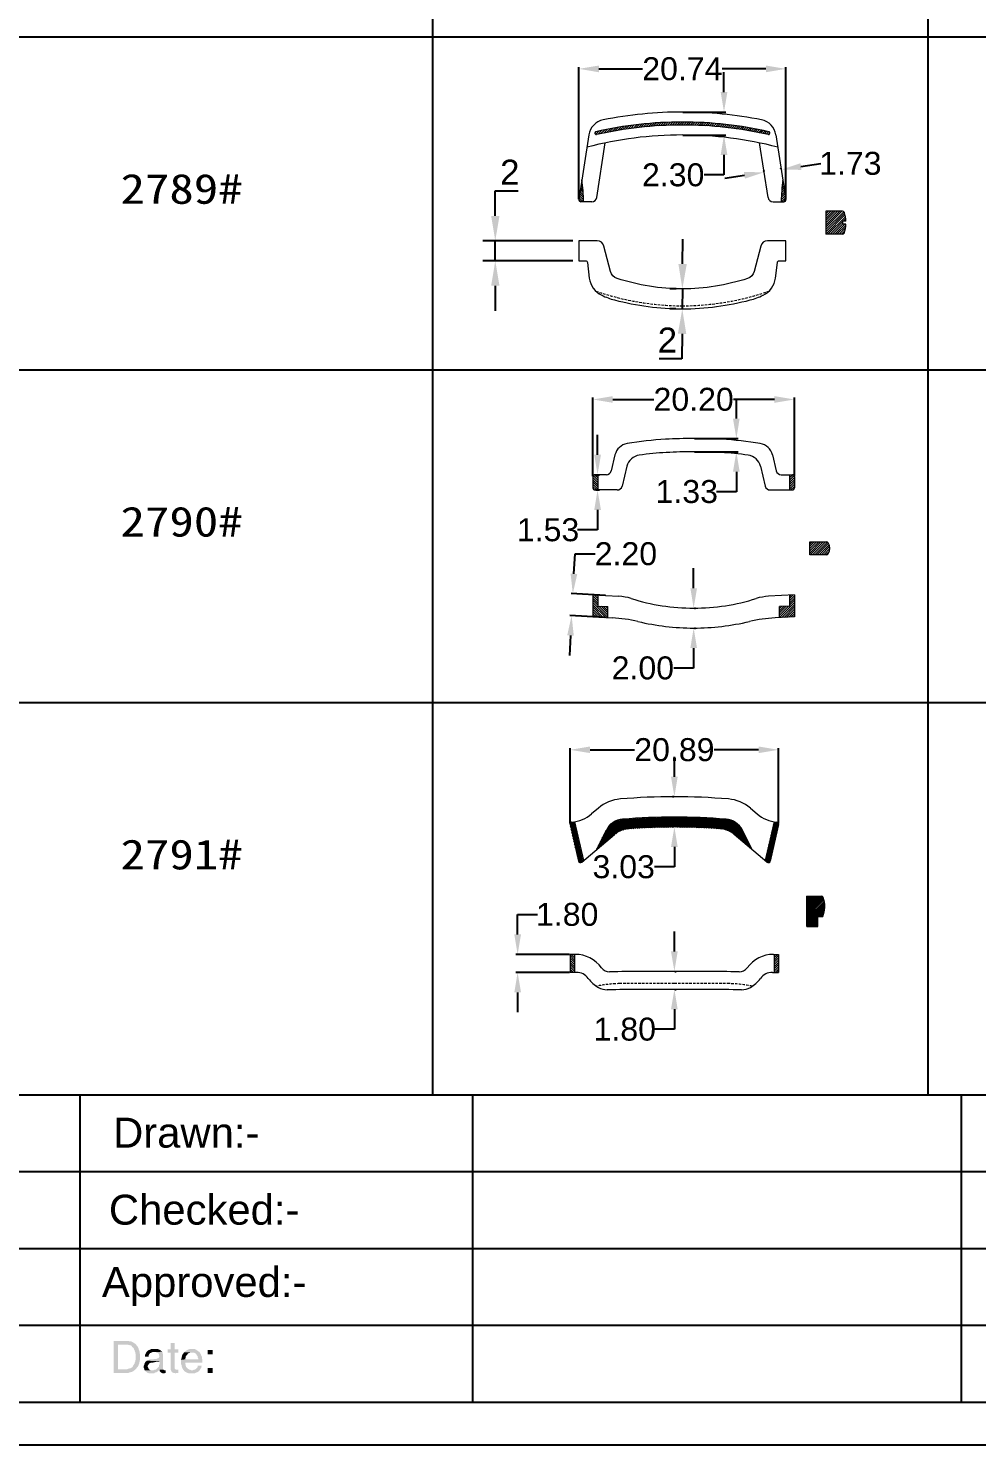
# Model space of a CAD drawing. Header units: inches. Extents: x 3613 to 8393, y -2205 to -794.
# Drawn here: x 6315 to 6410, y -1185.6 to -1043.7 of the extents above; entities that cross this region are included whole.
import ezdxf

# ---------------------------------------------------------------- set-up
doc = ezdxf.new("R2010")
doc.units = ezdxf.units.IN
doc.header["$MEASUREMENT"] = 0
doc.linetypes.add('DASHED2', pattern=[0.375, 0.25, -0.125])
doc.layers.add('Dimension', color=3, linetype='Continuous')
doc.layers.add('辅助线层', color=5, linetype='DASHED2', lineweight=5)
doc.styles.get("Standard").update_dxf_attribs({"font": 'arial.ttf'})
doc.styles.add('样式 1', font='romant.shx')
doc.dimstyles.new('ISO-25$0', dxfattribs={"dimtxt": 2.5, "dimasz": 2.5, "dimexe": 0.5, "dimexo": 1, "dimgap": 1, "dimtad": 0, "dimtih": 1, "dimtoh": 1, "dimdec": 1, "dimzin": 10, "dimdsep": 46, "dimlunit": 6, "dimtxsty": '样式 1', "dimcen": 0, "dimclrd": 256, "dimclre": 256, "dimclrt": 7, "dimazin": 0, "dimtfac": 1, "dimtdec": 1, "dimtofl": 0, "dimtmove": 0, "dimatfit": 0, "dimfxl": 1, "dimtolj": 1, "dimtzin": 10, "dimarcsym": 0})
doc.dimstyles.new('Standard$0', dxfattribs={"dimtxt": 2.3, "dimasz": 2, "dimexe": 1, "dimexo": 1, "dimgap": 1, "dimtad": 0, "dimtih": 1, "dimtoh": 1, "dimdec": 1, "dimzin": 0, "dimdsep": 46, "dimtxsty": 'Standard', "dimcen": 0, "dimclrd": 4, "dimclre": 4, "dimclrt": 4, "dimadec": 1, "dimazin": 0, "dimtfac": 1, "dimtdec": 1, "dimtofl": 0, "dimtmove": 0, "dimatfit": 0, "dimfxl": 1, "dimtolj": 1, "dimtzin": 0, "dimarcsym": 0})
pattern_1 = [(45, (5146.28556, -1741.77235), (-0.112253202, 0.112253202), [])]

# ---------------------------------------------------------------- blocks, each defined once
blk = doc.blocks.new('*D718')
at = {"color": 0, "lineweight": -2, "transparency": 16777216}
for p, q in [((6370.14, -1060.86), (6370.14, -1047.63)), ((6372.14, -1047.81), (6376.53, -1047.81)), ((6388.88, -1047.81), (6384.5, -1047.81)), ((6390.88, -1060.86), (6390.88, -1047.63))]:
    blk.add_line(p, q, dxfattribs=at)
at = {"color": 0, "transparency": 16777216}
for points in [[(6372.14, -1047.48), (6372.14, -1048.15), (6370.14, -1047.81)], [(6388.88, -1047.48), (6388.88, -1048.15), (6390.88, -1047.81)]]:
    blk.add_solid(points, dxfattribs=at)
at = {"layer": 'Defpoints', "color": 0, "transparency": 16777216}
for p in [(6390.88, -1047.81), (6370.14, -1060.92), (6390.88, -1060.92)]:
    blk.add_point(p, dxfattribs=at)
at = {"color": 0, "lineweight": 9, "transparency": 16777216, "insert": (6380.51, -1047.81), "char_height": 2.3, "attachment_point": 5}
blk.add_mtext('\\A1;20.74', dxfattribs=at)
blk = doc.blocks.new('*D719')
at = {"color": 0, "lineweight": -2, "transparency": 16777216}
for p, q in [((6384.68, -1050.14), (6384.68, -1048.14)), ((6380.57, -1052.14), (6384.86, -1052.14)), ((6380.57, -1054.44), (6384.86, -1054.44)), ((6384.68, -1056.44), (6384.68, -1058.44)), ((6384.68, -1058.44), (6382.68, -1058.44))]:
    blk.add_line(p, q, dxfattribs=at)
at = {"color": 0, "transparency": 16777216}
for points in [[(6384.35, -1050.14), (6385.02, -1050.14), (6384.68, -1052.14)], [(6384.35, -1056.44), (6385.02, -1056.44), (6384.68, -1054.44)]]:
    blk.add_solid(points, dxfattribs=at)
at = {"layer": 'Defpoints', "color": 0, "transparency": 16777216}
for p in [(6380.51, -1052.14), (6380.51, -1054.44), (6384.68, -1054.44)]:
    blk.add_point(p, dxfattribs=at)
at = {"color": 0, "lineweight": 9, "transparency": 16777216, "insert": (6379.59, -1058.44), "char_height": 2.3, "attachment_point": 5}
blk.add_mtext('\\A1;2.30', dxfattribs=at)
blk = doc.blocks.new('*D715')
at = {"layer": 'Defpoints', "color": 0, "transparency": 16777216}
for p in [(6361.76, -1065.04), (6370.14, -1065.04), (6370.14, -1067.04)]:
    blk.add_point(p, dxfattribs=at)
at = {"layer": 'Dimension', "color": 0, "lineweight": -2, "transparency": 16777216}
for p, q in [((6361.76, -1062.54), (6361.76, -1060.04)), ((6361.76, -1060.04), (6364.04, -1060.04)), ((6369.52, -1065.04), (6360.51, -1065.04)), ((6361.76, -1067.04), (6361.76, -1065.04)), ((6369.52, -1067.04), (6360.51, -1067.04)), ((6361.76, -1069.54), (6361.76, -1072.04))]:
    blk.add_line(p, q, dxfattribs=at)
at = {"layer": 'Dimension', "color": 0, "transparency": 16777216}
for points in [[(6361.35, -1062.54), (6362.18, -1062.54), (6361.76, -1065.04)], [(6361.35, -1069.54), (6362.18, -1069.54), (6361.76, -1067.04)]]:
    blk.add_solid(points, dxfattribs=at)
at = {"layer": 'Dimension', "color": 0, "transparency": 16777216, "insert": (6363.22, -1058.16), "char_height": 2.5, "attachment_point": 5}
blk.add_mtext('2', dxfattribs=at)
blk = doc.blocks.new('*D716')
at = {"color": 0, "lineweight": -2, "transparency": 16777216}
for p, q in [((6386.73, -1058.48), (6384.75, -1058.78)), ((6388.7, -1058.11), (6388.68, -1057.99)), ((6390.41, -1057.84), (6390.39, -1057.73)), ((6392.39, -1057.6), (6394.37, -1057.29))]:
    blk.add_line(p, q, dxfattribs=at)
at = {"color": 0, "transparency": 16777216}
for points in [[(6386.68, -1058.15), (6386.78, -1058.81), (6388.71, -1058.17)], [(6392.34, -1057.27), (6392.44, -1057.93), (6390.42, -1057.91)]]:
    blk.add_solid(points, dxfattribs=at)
at = {"layer": 'Defpoints', "color": 0, "transparency": 16777216}
for p in [(6388.71, -1058.17), (6390.42, -1057.91), (6390.42, -1057.91)]:
    blk.add_point(p, dxfattribs=at)
at = {"color": 0, "lineweight": 9, "transparency": 16777216, "insert": (6397.34, -1057.29), "char_height": 2.3, "attachment_point": 5}
blk.add_mtext('\\A1;1.73', dxfattribs=at)
blk = doc.blocks.new('*D717')
at = {"layer": 'Defpoints', "color": 0, "transparency": 16777216}
for p in [(6380.51, -1069.86), (6380.5, -1071.86), (6380.5, -1071.86)]:
    blk.add_point(p, dxfattribs=at)
at = {"layer": 'Dimension', "color": 0, "lineweight": -2, "transparency": 16777216}
for p, q in [((6380.53, -1067.36), (6380.55, -1064.86)), ((6379.89, -1069.85), (6379.26, -1069.85)), ((6380.51, -1069.86), (6380.5, -1071.86)), ((6379.87, -1071.85), (6379.25, -1071.85)), ((6380.48, -1074.36), (6380.46, -1076.86)), ((6380.46, -1076.86), (6378.18, -1076.86))]:
    blk.add_line(p, q, dxfattribs=at)
at = {"layer": 'Dimension', "color": 0, "transparency": 16777216}
for points in [[(6380.11, -1067.35), (6380.95, -1067.36), (6380.51, -1069.86)], [(6380.06, -1074.35), (6380.9, -1074.36), (6380.5, -1071.86)]]:
    blk.add_solid(points, dxfattribs=at)
at = {"layer": 'Dimension', "color": 0, "transparency": 16777216, "insert": (6379.01, -1074.98), "char_height": 2.5, "attachment_point": 5}
blk.add_mtext('2', dxfattribs=at)
blk = doc.blocks.new('*D720')
at = {"color": 0, "lineweight": -2, "transparency": 16777216}
for p, q in [((6369.64, -1098.39), (6369.76, -1096.4)), ((6369.76, -1096.4), (6371.76, -1096.4)), ((6372.82, -1100.57), (6369.35, -1100.38)), ((6372.7, -1102.77), (6369.23, -1102.58)), ((6369.3, -1104.58), (6369.19, -1106.58))]:
    blk.add_line(p, q, dxfattribs=at)
at = {"color": 0, "transparency": 16777216}
for points in [[(6369.31, -1098.38), (6369.98, -1098.41), (6369.53, -1100.39)], [(6368.97, -1104.57), (6369.63, -1104.6), (6369.41, -1102.59)]]:
    blk.add_solid(points, dxfattribs=at)
at = {"layer": 'Defpoints', "color": 0, "transparency": 16777216}
for p in [(6369.53, -1100.39), (6372.89, -1100.58), (6372.76, -1102.78)]:
    blk.add_point(p, dxfattribs=at)
at = {"color": 0, "lineweight": 9, "transparency": 16777216, "insert": (6374.85, -1096.4), "char_height": 2.3, "attachment_point": 5}
blk.add_mtext('\\A1;2.20', dxfattribs=at)
blk = doc.blocks.new('*D723')
at = {"color": 0, "lineweight": -2, "transparency": 16777216}
for p, q in [((6371.54, -1088.61), (6371.54, -1080.75)), ((6373.54, -1080.93), (6377.66, -1080.93)), ((6389.74, -1080.93), (6385.63, -1080.93)), ((6391.74, -1088.61), (6391.74, -1080.75))]:
    blk.add_line(p, q, dxfattribs=at)
at = {"color": 0, "transparency": 16777216}
for points in [[(6373.54, -1080.6), (6373.54, -1081.27), (6371.54, -1080.93)], [(6389.74, -1080.6), (6389.74, -1081.27), (6391.74, -1080.93)]]:
    blk.add_solid(points, dxfattribs=at)
at = {"layer": 'Defpoints', "color": 0, "transparency": 16777216}
for p in [(6391.74, -1080.93), (6371.54, -1088.67), (6391.74, -1088.67)]:
    blk.add_point(p, dxfattribs=at)
at = {"color": 0, "lineweight": 9, "transparency": 16777216, "insert": (6381.64, -1080.93), "char_height": 2.3, "attachment_point": 5}
blk.add_mtext('\\A1;20.20', dxfattribs=at)
blk = doc.blocks.new('*D724')
at = {"color": 0, "lineweight": -2, "transparency": 16777216}
for p, q in [((6385.92, -1082.84), (6385.92, -1080.84)), ((6381.71, -1084.84), (6386.1, -1084.84)), ((6381.71, -1086.17), (6386.1, -1086.17)), ((6385.92, -1088.17), (6385.92, -1090.17)), ((6385.92, -1090.17), (6383.92, -1090.17))]:
    blk.add_line(p, q, dxfattribs=at)
at = {"color": 0, "transparency": 16777216}
for points in [[(6385.58, -1082.84), (6386.25, -1082.84), (6385.92, -1084.84)], [(6385.58, -1088.17), (6386.25, -1088.17), (6385.92, -1086.17)]]:
    blk.add_solid(points, dxfattribs=at)
at = {"layer": 'Defpoints', "color": 0, "transparency": 16777216}
for p in [(6381.64, -1084.84), (6381.64, -1086.17), (6385.92, -1086.17)]:
    blk.add_point(p, dxfattribs=at)
at = {"color": 0, "lineweight": 9, "transparency": 16777216, "insert": (6380.95, -1090.17), "char_height": 2.3, "attachment_point": 5}
blk.add_mtext('\\A1;1.33', dxfattribs=at)
blk = doc.blocks.new('*D721')
at = {"color": 0, "lineweight": -2, "transparency": 16777216}
for p, q in [((6381.64, -1099.84), (6381.64, -1097.84)), ((6381.71, -1101.84), (6381.82, -1101.84)), ((6381.71, -1103.84), (6381.82, -1103.84)), ((6381.64, -1105.84), (6381.64, -1107.84)), ((6381.64, -1107.84), (6379.64, -1107.84))]:
    blk.add_line(p, q, dxfattribs=at)
at = {"color": 0, "transparency": 16777216}
for points in [[(6381.31, -1099.84), (6381.98, -1099.84), (6381.64, -1101.84)], [(6381.31, -1105.84), (6381.98, -1105.84), (6381.64, -1103.84)]]:
    blk.add_solid(points, dxfattribs=at)
at = {"layer": 'Defpoints', "color": 0, "transparency": 16777216}
for p in [(6381.64, -1101.84), (6381.64, -1103.84), (6381.64, -1103.84)]:
    blk.add_point(p, dxfattribs=at)
at = {"color": 0, "lineweight": 9, "transparency": 16777216, "insert": (6376.55, -1107.84), "char_height": 2.3, "attachment_point": 5}
blk.add_mtext('\\A1;2.00', dxfattribs=at)
blk = doc.blocks.new('*D722')
at = {"color": 0, "lineweight": -2, "transparency": 16777216}
for p, q in [((6372.01, -1086.47), (6372.01, -1084.47)), ((6371.81, -1088.47), (6372.19, -1088.47)), ((6371.81, -1090), (6372.19, -1090)), ((6372.01, -1092), (6372.01, -1094)), ((6372.01, -1094), (6370.01, -1094))]:
    blk.add_line(p, q, dxfattribs=at)
at = {"color": 0, "transparency": 16777216}
for points in [[(6371.68, -1086.47), (6372.35, -1086.47), (6372.01, -1088.47)], [(6371.68, -1092), (6372.35, -1092), (6372.01, -1090)]]:
    blk.add_solid(points, dxfattribs=at)
at = {"layer": 'Defpoints', "color": 0, "transparency": 16777216}
for p in [(6371.74, -1088.47), (6372.01, -1088.47), (6371.74, -1090)]:
    blk.add_point(p, dxfattribs=at)
at = {"color": 0, "lineweight": 9, "transparency": 16777216, "insert": (6367.05, -1094), "char_height": 2.3, "attachment_point": 5}
blk.add_mtext('\\A1;1.53', dxfattribs=at)
blk = doc.blocks.new('*D726')
at = {"color": 0, "lineweight": -2, "transparency": 16777216}
for p, q in [((6369.26, -1123.42), (6369.26, -1115.85)), ((6371.26, -1116.03), (6375.71, -1116.03)), ((6388.15, -1116.03), (6383.7, -1116.03)), ((6390.15, -1123.42), (6390.15, -1115.85))]:
    blk.add_line(p, q, dxfattribs=at)
at = {"color": 0, "transparency": 16777216}
for points in [[(6371.26, -1115.7), (6371.26, -1116.36), (6369.26, -1116.03)], [(6388.15, -1115.7), (6388.15, -1116.36), (6390.15, -1116.03)]]:
    blk.add_solid(points, dxfattribs=at)
at = {"layer": 'Defpoints', "color": 0, "transparency": 16777216}
for p in [(6390.15, -1116.03), (6369.26, -1123.48), (6390.15, -1123.48)]:
    blk.add_point(p, dxfattribs=at)
at = {"color": 0, "lineweight": 9, "transparency": 16777216, "insert": (6379.71, -1116.03), "char_height": 2.3, "attachment_point": 5}
blk.add_mtext('\\A1;20.89', dxfattribs=at)
blk = doc.blocks.new('*D725')
at = {"color": 0, "lineweight": -2, "transparency": 16777216}
for p, q in [((6379.71, -1118.73), (6379.71, -1116.73)), ((6379.64, -1120.73), (6379.53, -1120.73)), ((6379.64, -1123.76), (6379.53, -1123.76)), ((6379.71, -1125.76), (6379.71, -1127.76)), ((6379.71, -1127.76), (6377.71, -1127.76))]:
    blk.add_line(p, q, dxfattribs=at)
at = {"color": 0, "transparency": 16777216}
for points in [[(6379.37, -1118.73), (6380.04, -1118.73), (6379.71, -1120.73)], [(6379.37, -1125.76), (6380.04, -1125.76), (6379.71, -1123.76)]]:
    blk.add_solid(points, dxfattribs=at)
at = {"layer": 'Defpoints', "color": 0, "transparency": 16777216}
for p in [(6379.71, -1120.73), (6379.71, -1123.76), (6379.71, -1123.76)]:
    blk.add_point(p, dxfattribs=at)
at = {"color": 0, "lineweight": 9, "transparency": 16777216, "insert": (6374.63, -1127.76), "char_height": 2.3, "attachment_point": 5}
blk.add_mtext('\\A1;3.03', dxfattribs=at)
blk = doc.blocks.new('*D727')
at = {"color": 0, "lineweight": -2, "transparency": 16777216}
for p, q in [((6379.71, -1136.23), (6379.71, -1134.23)), ((6379.77, -1138.23), (6379.89, -1138.23)), ((6379.77, -1140.03), (6379.89, -1140.03)), ((6379.71, -1142.03), (6379.71, -1144.03)), ((6379.71, -1144.03), (6377.71, -1144.03))]:
    blk.add_line(p, q, dxfattribs=at)
at = {"color": 0, "transparency": 16777216}
for points in [[(6379.37, -1136.23), (6380.04, -1136.23), (6379.71, -1138.23)], [(6379.37, -1142.03), (6380.04, -1142.03), (6379.71, -1140.03)]]:
    blk.add_solid(points, dxfattribs=at)
at = {"layer": 'Defpoints', "color": 0, "transparency": 16777216}
for p in [(6379.71, -1138.23), (6379.71, -1140.03), (6379.71, -1140.03)]:
    blk.add_point(p, dxfattribs=at)
at = {"color": 0, "lineweight": 9, "transparency": 16777216, "insert": (6374.74, -1144.03), "char_height": 2.3, "attachment_point": 5}
blk.add_mtext('\\A1;1.80', dxfattribs=at)
blk = doc.blocks.new('*D728')
at = {"color": 0, "lineweight": -2, "transparency": 16777216}
for p, q in [((6364, -1134.53), (6364, -1132.53)), ((6364, -1132.53), (6366, -1132.53)), ((6369.2, -1136.53), (6363.82, -1136.53)), ((6369.2, -1138.33), (6363.82, -1138.33)), ((6364, -1140.33), (6364, -1142.33))]:
    blk.add_line(p, q, dxfattribs=at)
at = {"color": 0, "transparency": 16777216}
for points in [[(6363.67, -1134.53), (6364.34, -1134.53), (6364, -1136.53)], [(6363.67, -1140.33), (6364.34, -1140.33), (6364, -1138.33)]]:
    blk.add_solid(points, dxfattribs=at)
at = {"layer": 'Defpoints', "color": 0, "transparency": 16777216}
for p in [(6364, -1136.53), (6369.26, -1136.53), (6369.26, -1138.33)]:
    blk.add_point(p, dxfattribs=at)
at = {"color": 0, "lineweight": 9, "transparency": 16777216, "insert": (6368.97, -1132.53), "char_height": 2.3, "attachment_point": 5}
blk.add_mtext('\\A1;1.80', dxfattribs=at)

msp = doc.modelspace()

# ---------------------------------------------------------------- hatches: boundary and pattern name
at = {"lineweight": 9}
h = msp.add_hatch(dxfattribs=at)
h.set_pattern_fill('ANSI31', color=1, scale=0.05, style=0)
h.set_pattern_definition(pattern_1)
h.paths.add_polyline_path([(6380.512, -1053.136, 0.0556201), (6371.833, -1054.104, 0.4149596), (6371.758, -1054.224), (6371.78, -1054.322, 0.413466), (6371.9, -1054.397, -0.0556185), (6380.512, -1053.436, -0.0556185), (6389.124, -1054.397, 0.413466), (6389.243, -1054.322), (6389.265, -1054.224, 0.4149596), (6389.19, -1054.104, 0.0556201)])
h = msp.add_hatch(dxfattribs=at)
h.set_pattern_fill('ANSI31', color=1, scale=0.05, style=0)
h.set_pattern_definition([(135, (7614.73765, -1741.77235), (0.112253202, 0.112253202), [])])
h.paths.add_polyline_path([(6370.45, -1058.92), (6370.145, -1060.892, 0.459916), (6370.343, -1061.122), (6370.617, -1061.122, 0.0171681)])
h = msp.add_hatch(dxfattribs=at)
h.set_pattern_fill('ANSI31', color=1, scale=0.05, style=0)
h.set_pattern_definition(pattern_1)
h.paths.add_polyline_path([(6390.406, -1061.122), (6390.68, -1061.122, 0.459916), (6390.878, -1060.892), (6390.573, -1058.92, 0.0171681)])
h = msp.add_hatch(dxfattribs=at)
h.set_pattern_fill('ANSI31', color=1, scale=0.05, style=0)
h.set_pattern_definition([(45, (5146.28556, -1740.2509), (-0.112253202, 0.112253202), [])])
edge = h.paths.add_edge_path()
edge.add_arc((6393.488, -1063.225), 3.106, 357.23213, 362.76787)
edge.add_line((6396.591, -1063.075), (6396.891, -1063.075))
edge.add_arc((6393.488, -1063.225), 3.406, 2.52393, 17.23529)
edge.add_arc((6396.55, -1062.275), 0.2, 17.23529, 90)
edge.add_line((6396.55, -1062.075), (6394.894, -1062.075))
edge.add_line((6394.894, -1062.075), (6394.894, -1064.375))
edge.add_line((6394.894, -1064.375), (6396.55, -1064.375))
edge.add_arc((6396.55, -1064.175), 0.2, 270, 342.76471)
edge.add_arc((6393.488, -1063.225), 3.406, 342.76471, 357.47607)
edge.add_line((6396.891, -1063.375), (6396.591, -1063.375))
h = msp.add_hatch(dxfattribs=at)
h.set_pattern_fill('ANSI31', color=1, scale=0.05, style=0)
h.set_pattern_definition([(135, (7730.67507, -1763.57848), (0.112253202, 0.112253202), [])])
h.paths.add_polyline_path([(6372.045, -1088.469), (6371.745, -1088.469, 0.4142136), (6371.545, -1088.669), (6371.545, -1089.799, 0.4142136), (6371.745, -1089.999), (6372.045, -1089.999)])
h = msp.add_hatch(dxfattribs=at)
h.set_pattern_fill('ANSI31', color=1, scale=0.05, style=0)
h.set_pattern_definition([(45, (5032.61431, -1763.57848), (-0.112253202, 0.112253202), [])])
h.paths.add_polyline_path([(6391.245, -1089.999), (6391.545, -1089.999, 0.4142136), (6391.745, -1089.799), (6391.745, -1088.669, 0.4142136), (6391.545, -1088.469), (6391.245, -1088.469)])
h = msp.add_hatch(dxfattribs=at)
h.set_pattern_fill('ANSI31', color=1, scale=0.05, style=0)
h.set_pattern_definition([(45, (5032.61431, -1763.92352), (-0.112253202, 0.112253202), [])])
edge = h.paths.add_edge_path()
edge.add_arc((6394.959, -1095.39), 0.2, 28.07249, 90)
edge.add_line((6394.959, -1095.19), (6393.271, -1095.19))
edge.add_line((6393.271, -1095.19), (6393.271, -1096.49))
edge.add_line((6393.271, -1096.49), (6394.959, -1096.49))
edge.add_arc((6394.959, -1096.29), 0.2, 270, 331.92751)
edge.add_arc((6394.115, -1095.84), 1.156, 331.92751, 388.07249)
h = msp.add_hatch(dxfattribs=at)
h.set_pattern_fill('ANSI31', color=1, scale=0.05, style=0)
h.set_pattern_definition([(135, (7730.67507, -1765.55676), (0.112253202, 0.112253202), [])])
h.paths.add_polyline_path([(6371.545, -1102.707), (6373.045, -1102.791), (6373.045, -1101.689), (6372.045, -1101.633), (6372.045, -1100.531), (6371.545, -1100.504)])
h = msp.add_hatch(dxfattribs=at)
h.set_pattern_fill('ANSI31', color=1, scale=0.05, style=0)
h.set_pattern_definition([(45, (5032.61431, -1765.55676), (-0.112253202, 0.112253202), [])])
h.paths.add_polyline_path([(6391.745, -1100.504), (6391.245, -1100.531), (6391.245, -1101.633), (6390.245, -1101.689), (6390.245, -1102.791), (6391.745, -1102.707)])
h = msp.add_hatch()
h.set_pattern_fill('ANSI31', color=1, scale=0.05, style=0)
h.set_pattern_definition([(135, (7750.1438, -1827.22163), (0.112253202, 0.112253202), [])])
edge = h.paths.add_edge_path()
edge.add_arc((6369.461, -1123.478), 0.2, 96.721, 192.96245, ccw=False)
edge.add_arc((6369.03, -1119.816), 3.488, 276.721, 281.30421)
edge.add_line((6369.713, -1123.236), (6370.611, -1127.134))
edge.add_line((6370.611, -1127.134), (6370.432, -1127.286))
edge.add_arc((6370.303, -1127.133), 0.2, 192.96245, 310.23379, ccw=False)
edge.add_line((6370.108, -1127.178), (6369.266, -1123.523))
h = msp.add_hatch()
h.set_pattern_fill('ANSI31', color=1, style=0)
h.set_pattern_definition([(45, (5372.08663, -197.70901), (-0.088388348, 0.088388348), [])])
h.paths.add_polyline_path([(6384.89, -1122.98, 0.0194267), (6379.707, -1122.778, 0.0194267), (6374.524, -1122.98, 0.2618997), (6372.895, -1124.07), (6371.894, -1126.049), (6373.708, -1124.514, -0.158437), (6375.13, -1123.932, -0.0184242), (6379.707, -1123.764, -0.0184242), (6384.283, -1123.932, -0.158437), (6385.706, -1124.514), (6387.52, -1126.049), (6386.519, -1124.07, 0.2618997)])
h = msp.add_hatch()
h.set_pattern_fill('ANSI31', color=1, scale=0.05, style=0)
h.set_pattern_definition([(45, (5009.27003, -1827.22163), (-0.112253202, 0.112253202), [])])
edge = h.paths.add_edge_path()
edge.add_arc((6389.953, -1123.478), 0.2, 347.03755, 443.279)
edge.add_arc((6390.384, -1119.816), 3.488, 258.69579, 263.279, ccw=False)
edge.add_line((6389.701, -1123.236), (6388.803, -1127.134))
edge.add_line((6388.803, -1127.134), (6388.982, -1127.286))
edge.add_arc((6389.111, -1127.133), 0.2, 229.76621, 347.03755)
edge.add_line((6389.306, -1127.178), (6390.147, -1123.523))
h = msp.add_hatch()
h.set_pattern_fill('ANSI31', color=1, scale=0.05, style=0)
h.set_pattern_definition([(45, (5015.52884, -1828.60663), (-0.112253202, 0.112253202), [])])
edge = h.paths.add_edge_path()
edge.add_arc((6394.443, -1130.894), 0.2, 19.10399, 90)
edge.add_line((6394.443, -1130.694), (6392.981, -1130.694))
edge.add_line((6392.981, -1130.694), (6392.981, -1133.724))
edge.add_line((6392.981, -1133.724), (6394.081, -1133.724))
edge.add_line((6394.081, -1133.724), (6394.081, -1132.738))
edge.add_line((6394.081, -1132.738), (6394.581, -1132.738))
edge.add_arc((6392.069, -1131.716), 2.712, 337.85873, 379.10399)
h = msp.add_hatch(dxfattribs=at)
h.set_pattern_fill('ANSI31', color=1, scale=0.05, style=0)
h.set_pattern_definition([(135, (7739.88025, -1829.0309), (0.112253202, 0.112253202), [])])
h.paths.add_polyline_path([(6369.707, -1136.527), (6369.265, -1136.527), (6369.265, -1138.327), (6369.707, -1138.327)])
h = msp.add_hatch(dxfattribs=at)
h.set_pattern_fill('ANSI31', color=1, scale=0.05, style=0)
h.set_pattern_definition([(45, (5019.53358, -1829.0309), (-0.112253202, 0.112253202), [])])
h.paths.add_polyline_path([(6389.707, -1138.327), (6390.149, -1138.327), (6390.149, -1136.527), (6389.707, -1136.527)])
at = {"transparency": 33554559}
for points in [[(6324.82, -1175.248), (6323.511, -1175.248), (6323.511, -1178.453), (6325, -1178.453), (6325.09, -1178.408), (6325.181, -1178.408), (6325.271, -1178.363), (6325.316, -1178.363), (6325.406, -1178.317), (6325.497, -1178.272), (6325.542, -1178.227), (6325.632, -1178.182), (6325.677, -1178.137), (6325.722, -1178.092), (6323.962, -1178.092), (6323.962, -1175.61), (6324.774, -1175.61), (6325.722, -1175.564), (6325.632, -1175.519), (6325.587, -1175.474), (6325.497, -1175.429), (6325.451, -1175.384), (6325.361, -1175.339), (6325.271, -1175.294), (6325.09, -1175.294), (6325.045, -1175.248), (6324.955, -1175.248)], [(6325.722, -1175.564), (6324.774, -1175.61), (6324.91, -1175.61), (6325, -1175.655), (6325.09, -1175.655), (6325.136, -1175.7), (6325.226, -1175.7), (6325.316, -1175.745), (6325.361, -1175.835), (6325.406, -1175.88), (6325.497, -1175.925), (6325.542, -1176.016), (6325.542, -1176.061), (6325.587, -1176.151), (6325.632, -1176.196), (6325.632, -1176.287), (6325.677, -1176.377), (6325.677, -1176.467), (6325.722, -1176.557), (6325.722, -1177.144), (6325.677, -1177.234), (6325.677, -1177.325), (6325.632, -1177.415), (6325.632, -1177.505), (6325.587, -1177.55), (6325.542, -1177.64), (6325.497, -1177.686), (6325.451, -1177.776), (6325.451, -1177.776), (6325.406, -1177.866), (6325.316, -1177.911), (6325.271, -1177.956), (6325.181, -1178.002), (6325.09, -1178.002), (6325.045, -1178.047), (6324.955, -1178.047), (6324.865, -1178.092), (6323.962, -1178.092), (6325.722, -1178.092), (6325.813, -1178.002), (6325.813, -1178.002), (6325.858, -1177.911), (6325.903, -1177.866), (6325.948, -1177.821), (6325.993, -1177.731), (6326.038, -1177.64), (6326.038, -1177.595), (6326.083, -1177.505), (6326.083, -1177.415), (6326.128, -1177.325), (6326.128, -1177.234), (6326.174, -1177.144), (6326.174, -1176.602), (6326.128, -1176.512), (6326.128, -1176.332), (6326.083, -1176.241), (6326.083, -1176.196), (6326.038, -1176.106), (6326.038, -1176.016), (6325.993, -1175.971), (6325.948, -1175.88), (6325.903, -1175.79), (6325.858, -1175.745), (6325.813, -1175.7), (6325.767, -1175.61)], [(6327.618, -1176.061), (6327.302, -1176.061), (6327.212, -1176.106), (6327.121, -1176.151), (6327.076, -1176.151), (6326.986, -1176.196), (6326.941, -1176.241), (6326.896, -1176.287), (6326.851, -1176.332), (6326.805, -1176.377), (6326.76, -1176.467), (6326.715, -1176.557), (6326.67, -1176.648), (6326.67, -1176.828), (6327.031, -1176.828), (6327.031, -1176.693), (6327.076, -1176.602), (6327.121, -1176.557), (6327.166, -1176.467), (6327.212, -1176.467), (6327.302, -1176.422), (6327.392, -1176.377), (6327.573, -1176.377), (6328.385, -1176.332), (6328.34, -1176.287), (6328.25, -1176.241), (6328.205, -1176.196), (6328.159, -1176.151), (6328.069, -1176.106), (6327.979, -1176.106), (6327.934, -1176.061), (6327.708, -1176.061)], [(6329.649, -1175.474), (6329.243, -1175.474), (6329.243, -1176.106), (6328.927, -1176.106), (6328.927, -1176.422), (6329.243, -1176.422), (6329.243, -1178.137), (6329.288, -1178.227), (6329.333, -1178.317), (6329.333, -1178.363), (6329.378, -1178.408), (6329.423, -1178.408), (6329.513, -1178.453), (6329.604, -1178.453), (6329.694, -1178.498), (6329.739, -1178.498), (6329.784, -1178.453), (6330.01, -1178.453), (6330.01, -1178.137), (6329.784, -1178.137), (6329.694, -1178.092), (6329.649, -1178.047), (6329.649, -1176.422), (6330.01, -1176.422), (6330.01, -1176.106), (6329.649, -1176.106)], [(6331.364, -1176.061), (6331.138, -1176.061), (6331.048, -1176.106), (6331.003, -1176.106), (6330.912, -1176.151), (6330.822, -1176.196), (6330.777, -1176.241), (6330.687, -1176.287), (6330.642, -1176.332), (6330.597, -1176.377), (6331.364, -1176.422), (6331.544, -1176.422), (6331.635, -1176.467), (6331.725, -1176.512), (6331.77, -1176.557), (6331.815, -1176.602), (6331.815, -1176.602), (6331.86, -1176.693), (6331.905, -1176.738), (6331.951, -1176.828), (6331.951, -1176.918), (6331.996, -1177.009), (6331.996, -1177.099), (6330.687, -1177.099), (6330.281, -1177.144), (6330.281, -1177.595), (6330.326, -1177.686), (6330.326, -1177.776), (6330.371, -1177.866), (6330.371, -1177.911), (6330.416, -1178.002), (6330.461, -1178.092), (6330.506, -1178.137), (6330.551, -1178.182), (6331.364, -1178.182), (6331.274, -1178.182), (6331.183, -1178.137), (6331.093, -1178.137), (6331.048, -1178.092), (6330.958, -1178.047), (6330.912, -1178.002), (6330.867, -1177.956), (6330.822, -1177.911), (6330.777, -1177.866), (6330.777, -1177.776), (6330.732, -1177.731), (6330.732, -1177.64), (6330.687, -1177.505), (6330.687, -1177.415), (6332.402, -1177.415), (6332.402, -1177.099), (6332.357, -1177.009), (6332.357, -1176.828), (6332.312, -1176.738), (6332.266, -1176.648), (6332.266, -1176.602), (6332.221, -1176.512), (6332.176, -1176.467), (6332.131, -1176.377), (6332.086, -1176.332), (6331.996, -1176.287), (6331.951, -1176.241), (6331.86, -1176.196), (6331.815, -1176.151), (6331.725, -1176.106), (6331.635, -1176.061), (6331.454, -1176.061)], [(6333.44, -1176.602), (6333.44, -1176.151), (6332.943, -1176.151), (6332.943, -1176.602)], [(6326.851, -1177.234), (6326.805, -1177.279), (6326.715, -1177.325), (6326.715, -1177.37), (6326.67, -1177.415), (6326.625, -1177.505), (6326.58, -1177.55), (6326.58, -1177.64), (6326.535, -1177.731), (6326.535, -1177.956), (6326.58, -1178.047), (6326.58, -1178.137), (6326.625, -1178.182), (6327.347, -1178.182), (6327.212, -1178.182), (6327.121, -1178.137), (6327.076, -1178.092), (6327.031, -1178.047), (6326.986, -1177.956), (6326.941, -1177.866), (6326.941, -1177.731), (6326.986, -1177.64), (6327.031, -1177.595), (6327.076, -1177.505), (6327.121, -1177.505), (6327.212, -1177.46), (6327.302, -1177.415), (6327.482, -1177.415), (6327.843, -1177.325), (6328.024, -1177.325), (6328.114, -1177.279)], [(6328.385, -1176.332), (6327.573, -1176.377), (6327.753, -1176.377), (6327.798, -1176.422), (6327.889, -1176.422), (6327.934, -1176.467), (6328.024, -1176.512), (6328.069, -1176.602), (6328.069, -1176.693), (6328.114, -1176.783), (6328.114, -1176.783), (6328.069, -1176.873), (6328.069, -1176.918), (6328.024, -1176.964), (6327.934, -1177.009), (6327.889, -1177.009), (6327.798, -1177.054), (6327.302, -1177.099), (6327.166, -1177.099), (6327.076, -1177.144), (6326.986, -1177.189), (6326.941, -1177.189), (6326.851, -1177.234), (6328.114, -1177.279), (6328.114, -1177.595), (6328.069, -1177.686), (6328.069, -1177.821), (6328.024, -1177.866), (6327.934, -1177.956), (6327.889, -1178.002), (6327.843, -1178.047), (6327.798, -1178.092), (6327.708, -1178.137), (6327.618, -1178.137), (6327.528, -1178.182), (6326.625, -1178.182), (6326.67, -1178.272), (6326.76, -1178.317), (6326.805, -1178.363), (6326.851, -1178.408), (6326.941, -1178.453), (6326.986, -1178.453), (6327.076, -1178.498), (6327.573, -1178.498), (6327.618, -1178.453), (6327.708, -1178.408), (6327.798, -1178.408), (6327.843, -1178.363), (6327.934, -1178.317), (6328.024, -1178.227), (6328.024, -1178.227), (6328.114, -1178.137), (6328.52, -1178.137), (6328.475, -1178.047), (6328.475, -1176.602), (6328.43, -1176.512), (6328.43, -1176.422)], [(6330.597, -1176.377), (6330.551, -1176.422), (6330.506, -1176.512), (6330.461, -1176.557), (6330.416, -1176.648), (6330.371, -1176.693), (6330.371, -1176.783), (6330.326, -1176.873), (6330.326, -1176.964), (6330.281, -1177.054), (6330.281, -1177.144), (6330.687, -1177.099), (6330.687, -1177.009), (6330.732, -1176.918), (6330.732, -1176.828), (6330.777, -1176.783), (6330.822, -1176.693), (6330.867, -1176.648), (6330.912, -1176.602), (6330.958, -1176.512), (6331.048, -1176.467), (6331.093, -1176.467), (6331.183, -1176.422), (6331.364, -1176.422)], [(6332.357, -1177.731), (6331.951, -1177.731), (6331.951, -1177.866), (6331.905, -1177.911), (6331.815, -1178.002), (6331.77, -1178.047), (6331.725, -1178.092), (6331.635, -1178.137), (6331.544, -1178.137), (6331.454, -1178.182), (6330.551, -1178.182), (6330.597, -1178.272), (6330.687, -1178.317), (6330.732, -1178.363), (6330.822, -1178.408), (6330.912, -1178.453), (6330.958, -1178.453), (6331.048, -1178.498), (6331.635, -1178.498), (6331.725, -1178.453), (6331.815, -1178.408), (6331.86, -1178.408), (6331.951, -1178.363), (6331.996, -1178.317), (6332.086, -1178.272), (6332.131, -1178.182), (6332.176, -1178.137), (6332.221, -1178.047), (6332.266, -1178.002), (6332.312, -1177.911), (6332.312, -1177.821)], [(6328.52, -1178.137), (6328.114, -1178.137), (6328.114, -1178.227), (6328.611, -1178.182), (6328.611, -1178.182)], [(6328.746, -1178.182), (6328.611, -1178.182), (6328.114, -1178.227), (6328.159, -1178.317), (6328.205, -1178.363), (6328.205, -1178.363), (6328.25, -1178.408), (6328.34, -1178.453), (6328.43, -1178.498), (6328.611, -1178.498), (6328.656, -1178.453), (6328.746, -1178.453)], [(6333.44, -1178.453), (6333.44, -1177.956), (6332.943, -1177.956), (6332.943, -1178.453)]]:
    msp.add_hatch(color=256, dxfattribs=at).paths.add_polyline_path(points)

# ---------------------------------------------------------------- linework, layer by layer
for p, q in [((6355.464, -894.646), (6355.464, -1150.606)), ((6405.111, -894.646), (6405.111, -1150.606)), ((6239.456, -1044.618), (6635.894, -1044.618)), ((6239.456, -1077.96), (6635.894, -1077.96)), ((6239.456, -1111.302), (6635.894, -1111.302)), ((6226.639, -1181.386), (6635.894, -1181.386))]:
    msp.add_line(p, q)
at = {"color": 0, "lineweight": 9}
for p, q in [((6371.78, -1054.322), (6371.758, -1054.224)), ((6389.243, -1054.322), (6389.265, -1054.224)), ((6371.147, -1054.414), (6370.145, -1060.892)), ((6371.926, -1060.699), (6372.772, -1055.231)), ((6389.098, -1060.699), (6388.252, -1055.231)), ((6389.876, -1054.414), (6390.878, -1060.892)), ((6371.432, -1061.122), (6370.343, -1061.122)), ((6389.592, -1061.122), (6390.68, -1061.122)), ((6396.55, -1062.075), (6394.894, -1062.075)), ((6394.894, -1062.075), (6394.894, -1064.375)), ((6396.891, -1063.075), (6396.591, -1063.075)), ((6396.891, -1063.375), (6396.591, -1063.375)), ((6396.55, -1064.375), (6394.894, -1064.375)), ((6373.756, -1086.484), (6373.365, -1088.098)), ((6389.533, -1086.484), (6389.924, -1088.098)), ((6374.95, -1087.629), (6374.469, -1089.616)), ((6388.339, -1087.629), (6388.82, -1089.616)), ((6371.545, -1088.669), (6371.545, -1089.799)), ((6372.894, -1088.469), (6371.745, -1088.469)), ((6372.045, -1088.469), (6372.045, -1089.999)), ((6372.045, -1088.484), (6372.045, -1089.984)), ((6390.395, -1088.469), (6391.545, -1088.469)), ((6391.245, -1088.469), (6391.245, -1089.999)), ((6391.245, -1088.484), (6391.245, -1089.984)), ((6391.745, -1088.669), (6391.745, -1089.799)), ((6373.983, -1089.999), (6371.745, -1089.999)), ((6389.306, -1089.999), (6391.545, -1089.999)), ((6393.271, -1095.19), (6394.959, -1095.19)), ((6393.271, -1096.49), (6393.271, -1095.19)), ((6394.959, -1096.49), (6393.271, -1096.49)), ((6371.545, -1100.504), (6374.146, -1100.649)), ((6371.545, -1100.504), (6371.545, -1102.707)), ((6372.045, -1100.531), (6372.045, -1101.633)), ((6391.745, -1100.504), (6389.144, -1100.649)), ((6391.245, -1100.531), (6391.245, -1101.633)), ((6391.745, -1100.504), (6391.745, -1102.707)), ((6372.045, -1101.633), (6373.045, -1101.689)), ((6373.045, -1102.791), (6373.045, -1101.689)), ((6391.245, -1101.633), (6390.245, -1101.689)), ((6390.245, -1102.791), (6390.245, -1101.689)), ((6371.545, -1102.707), (6373.483, -1102.815)), ((6391.745, -1102.707), (6389.807, -1102.815)), ((6372.089, -1121.876), (6371.405, -1122.459)), ((6387.324, -1121.876), (6388.009, -1122.459)), ((6369.266, -1123.523), (6370.108, -1127.178)), ((6369.713, -1123.236), (6370.611, -1127.134)), ((6389.701, -1123.236), (6388.803, -1127.134)), ((6390.147, -1123.523), (6389.306, -1127.178)), ((6370.432, -1127.286), (6373.708, -1124.514)), ((6371.894, -1126.049), (6372.895, -1124.07)), ((6388.982, -1127.286), (6385.706, -1124.514)), ((6387.52, -1126.049), (6386.519, -1124.07)), ((6392.981, -1130.694), (6394.443, -1130.694)), ((6392.981, -1133.724), (6392.981, -1130.694)), ((6392.981, -1133.724), (6394.081, -1133.724)), ((6394.081, -1132.738), (6394.581, -1132.738)), ((6394.081, -1133.724), (6394.081, -1132.738)), ((6369.781, -1136.527), (6369.265, -1136.527)), ((6369.265, -1136.527), (6369.265, -1138.327)), ((6369.707, -1136.527), (6369.707, -1138.327)), ((6389.633, -1136.527), (6390.149, -1136.527)), ((6389.707, -1136.527), (6389.707, -1138.327)), ((6390.149, -1136.527), (6390.149, -1138.327)), ((6369.878, -1138.327), (6369.265, -1138.327)), ((6389.535, -1138.327), (6390.149, -1138.327))]:
    msp.add_line(p, q, dxfattribs=at)
msp.add_lwpolyline([(6639.932, -1185.646), (6639.932, -888.646), (6219.932, -888.646), (6219.932, -1185.646)], close=True)
msp.add_lwpolyline([(6380.511, -1069.856, -0.0769285), (6373.973, -1068.811, -0.2566143), (6373.312, -1068.111), (6372.65, -1065.561, 0.3416307), (6371.973, -1065.037), (6370.143, -1065.037), (6370.143, -1067.037), (6370.794, -1067.037, -0.3855508), (6370.993, -1067.217), (6371.184, -1068.774, 0.2569117), (6372.425, -1070.494, 0.0470396), (6373.714, -1070.963, 0.0622188), (6380.512, -1071.856, 0.0622188), (6387.309, -1070.963, 0.0470396), (6388.598, -1070.494, 0.2569117), (6389.839, -1068.774), (6390.03, -1067.217, -0.3855508), (6390.229, -1067.037), (6390.88, -1067.037), (6390.88, -1065.037), (6389.05, -1065.037, 0.3416307), (6388.373, -1065.561), (6387.711, -1068.111, -0.2566143), (6387.05, -1068.811, -0.0769285), (6380.512, -1069.856)], format="xyb", dxfattribs=at)
for points in [[(6239.456, -1150.606), (6635.894, -1150.606)], [(6320.126, -1150.606), (6320.126, -1181.386)], [(6359.481, -1150.606), (6359.481, -1181.386)], [(6408.45, -1150.606), (6408.45, -1181.386)], [(6239.456, -1158.279), (6535.587, -1158.279)], [(6239.456, -1165.996), (6588.527, -1165.996)], [(6239.456, -1173.669), (6535.587, -1173.669)]]:
    msp.add_lwpolyline(points)
for centre, radius, start, end in [((6380.512, -1092.506), 40.37, 90, 101.34194), ((6380.512, -1092.506), 40.37, 78.65806, 90), ((6372.926, -1054.689), 1.8, 101.34194, 171.20617), ((6371.855, -1054.202), 0.1, 102.73407, 192.87997), ((6380.512, -1092.506), 39.37, 90, 102.73407), ((6380.512, -1092.506), 39.07, 90, 102.7337), ((6380.512, -1092.506), 39.37, 77.26593, 90), ((6380.512, -1092.506), 39.07, 77.2663, 90), ((6388.097, -1054.689), 1.8, 8.79383, 78.65806), ((6389.168, -1054.202), 0.1, 347.12003, 77.26593), ((6380.512, -1092.506), 38.07, 90, 104.53751), ((6371.878, -1054.299), 0.1, 192.87997, 282.7337), ((6380.512, -1092.506), 38.07, 75.46249, 90), ((6389.146, -1054.299), 0.1, 257.2663, 347.12003), ((6338.482, -1062.454), 32.163, 2.37334, 6.3076), ((6422.541, -1062.454), 32.163, 173.6924, 177.62666), ((6370.343, -1060.922), 0.2, 171.20617, 270), ((6371.432, -1060.622), 0.5, 270, 351.20617), ((6389.592, -1060.622), 0.5, 188.79383, 270), ((6390.68, -1060.922), 0.2, 270, 8.79383), ((6396.55, -1062.275), 0.2, 17.23529, 90), ((6393.488, -1063.225), 3.406, 2.52393, 17.23529), ((6393.488, -1063.225), 3.106, 357.23213, 2.76787), ((6393.488, -1063.225), 3.406, 342.76471, 357.47607), ((6396.55, -1064.175), 0.2, 270, 342.76471), ((6375.229, -1086.841), 1.515, 99.53475, 166.39112), ((6380.652, -1119.13), 34.256, 93.05241, 99.53475), ((6381.755, -1135.336), 50.499, 90.12531, 93.32309), ((6381.534, -1135.336), 50.499, 86.67691, 89.87469), ((6382.637, -1119.13), 34.256, 80.46525, 86.94759), ((6388.061, -1086.841), 1.515, 13.60888, 80.46525), ((6376.394, -1087.978), 1.485, 97.784, 166.39112), ((6380.652, -1119.13), 32.926, 93.05229, 97.784), ((6381.755, -1135.337), 49.17, 90.12843, 93.33), ((6381.534, -1135.337), 49.17, 86.67, 89.87157), ((6382.637, -1119.13), 32.926, 82.216, 86.94771), ((6386.896, -1087.978), 1.485, 13.60888, 82.216), ((6372.894, -1087.984), 0.485, 270, 346.39112), ((6390.395, -1087.984), 0.485, 193.60888, 270), ((6371.745, -1088.669), 0.2, 90, 180), ((6373.983, -1089.499), 0.5, 270, 346.39112), ((6389.306, -1089.499), 0.5, 193.60888, 270), ((6391.545, -1088.669), 0.2, 360, 90), ((6371.745, -1089.799), 0.2, 180, 270), ((6391.545, -1089.799), 0.2, 270, 360), ((6394.959, -1095.39), 0.2, 28.07249, 90), ((6394.115, -1095.84), 1.156, 331.92751, 28.07249), ((6394.959, -1096.29), 0.2, 270, 331.92751), ((6373.867, -1105.641), 5, 72.51982, 86.80623), ((6381.656, -1080.909), 20.93, 252.51982, 269.96909), ((6381.633, -1080.909), 20.93, 270.03091, 287.48018), ((6389.422, -1105.641), 5, 93.19377, 107.48018), ((6372.633, -1118.042), 15.251, 77.02003, 86.80623), ((6381.843, -1078.087), 25.752, 257.02003, 269.55946), ((6381.447, -1078.087), 25.752, 270.44054, 282.97997), ((6390.656, -1118.042), 15.251, 93.19377, 102.97997), ((6374.618, -1124.845), 3.9, 94.76259, 130.41873), ((6379.707, -1185.925), 65.192, 90, 94.76259), ((6379.707, -1185.925), 65.192, 85.23741, 90), ((6384.796, -1124.845), 3.9, 49.58127, 85.23741), ((6369.461, -1123.478), 0.2, 94.95738, 192.96245), ((6369.142, -1119.802), 3.49, 274.95738, 310.41873), ((6374.679, -1124.974), 2, 94.45171, 153.15621), ((6379.707, -1189.55), 66.772, 90, 94.45171), ((6379.707, -1185.925), 62.162, 90, 94.22205), ((6379.707, -1189.55), 66.772, 85.54829, 90), ((6379.707, -1185.925), 62.162, 85.77795, 90), ((6384.734, -1124.974), 2, 26.84379, 85.54829), ((6390.271, -1119.802), 3.49, 229.58127, 265.04262), ((6389.953, -1123.478), 0.2, 347.03755, 85.04262), ((6375.313, -1126.411), 2.485, 94.22205, 130.23379), ((6384.1, -1126.411), 2.485, 49.76621, 85.77795), ((6370.303, -1127.133), 0.2, 192.96245, 310.23379), ((6389.111, -1127.133), 0.2, 229.76621, 347.03755), ((6394.443, -1130.894), 0.2, 19.10399, 90), ((6392.069, -1131.716), 2.712, 337.85873, 19.10399), ((6369.781, -1139.774), 3.247, 36.15037, 90), ((6389.633, -1139.774), 3.247, 90, 143.84963), ((6373.21, -1137.269), 1, 216.15037, 270.67102), ((6386.203, -1137.269), 1, 269.32898, 323.84963), ((6369.878, -1139.827), 1.5, 36.40331, 90), ((6373.75, -1136.972), 3.31, 216.40331, 239.92824), ((6379.707, -1691.951), 553.721, 90, 90.67102), ((6379.707, -1691.951), 553.721, 89.32898, 90), ((6385.664, -1136.972), 3.31, 300.07176, 323.59669), ((6389.535, -1139.827), 1.5, 90, 143.59669), ((6372.965, -1138.328), 1.744, 239.92824, 270.69769), ((6379.707, -1691.951), 551.921, 90, 90.69769), ((6379.707, -1691.951), 551.921, 89.30231, 90), ((6386.449, -1138.328), 1.744, 269.30231, 300.07176)]:
    msp.add_arc(centre, radius, start, end, dxfattribs=at)
at = {"layer": '辅助线层', "color": 4, "lineweight": 9}
for centre, radius, start, end in [((6380.687, -1044.204), 27.353, 251.11765, 269.63206), ((6380.336, -1044.204), 27.353, 270.36794, 288.88235), ((6374.326, -1151.163), 11.706, 90.57007, 101.99422), ((6379.707, -1691.951), 552.521, 90, 90.57007), ((6379.707, -1691.951), 552.521, 89.42993, 90), ((6385.088, -1151.163), 11.706, 78.00578, 89.42993)]:
    msp.add_arc(centre, radius, start, end, dxfattribs=at)

# ---------------------------------------------------------------- texts
at = {"color": 0, "lineweight": 9, "char_height": 3, "width": 14.41517, "attachment_point": 1}
for s, insert in [('{\\fSimSun|b1|i0|c134|p2;\\W1.2;2\\fSimSun|b1|i0|c0|p2;789\\fSimSun|b1|i0|c134|p2;#}', (6324.205, -1058.33)), ('{\\fSimSun|b1|i0|c134|p2;\\W1.2;2\\fSimSun|b1|i0|c0|p2;790\\fSimSun|b1|i0|c134|p2;#}', (6324.205, -1091.671)), ('{\\fSimSun|b1|i0|c134|p2;\\W1.2;2\\fSimSun|b1|i0|c0|p2;791\\fSimSun|b1|i0|c134|p2;#}', (6324.205, -1125.013))]:
    msp.add_mtext(s, dxfattribs=dict(at, insert=insert))
at = {"char_height": 2.9997, "width": 34.34827, "attachment_point": 5}
for s, insert in [('Drawn:-', (6330.794, -1154.408)), ('Checked:-', (6332.59, -1162.125)), ('Approved:-', (6332.59, -1169.798))]:
    msp.add_mtext(s, dxfattribs=dict(at, insert=insert))

# ---------------------------------------------------------------- dimensions: what is measured, and where the dimension line sits
at = {"color": 3, "lineweight": 9}
for base, p1, p2, override, picture, middle in [((6390.88, -1047.812), (6370.143, -1060.922), (6390.88, -1060.922), {"dimasz": 2, "dimexe": 0.18, "dimexo": 0.0625, "dimgap": 0.09, "dimdec": 2, "dimtxsty": 'Standard', "dimcen": 0.09, "dimclrd": 0, "dimclre": 0, "dimclrt": 0, "dimtdec": 2, "dimatfit": 3, "dimfxl": 1.25, "dimarcsym": 0}, '*D718', (6380.512, -1047.812)), ((6391.745, -1080.933), (6371.545, -1088.669), (6391.745, -1088.669), {"dimexe": 0.18, "dimexo": 0.0625, "dimgap": 0.09, "dimdec": 2, "dimcen": 0.09, "dimclrd": 0, "dimclre": 0, "dimclrt": 0, "dimtdec": 2, "dimatfit": 3, "dimfxl": 1.25}, '*D723', (6381.645, -1080.933)), ((6390.153, -1116.031), (6369.261, -1123.478), (6390.153, -1123.478), {"dimexe": 0.18, "dimexo": 0.0625, "dimgap": 0.09, "dimdec": 2, "dimcen": 0.09, "dimclrd": 0, "dimclre": 0, "dimclrt": 0, "dimtdec": 2, "dimatfit": 3, "dimfxl": 1.25}, '*D726', (6379.707, -1116.031))]:
    dim = msp.add_linear_dim(base=base, p1=p1, p2=p2, dimstyle='Standard$0', override=override, dxfattribs=at)
    dim.commit()
    dim.dimension.update_dxf_attribs({"geometry": picture, "text_midpoint": middle})
for base, p1, p2, angle, override, picture, middle, dimtype in [((6384.683, -1054.436), (6380.512, -1052.136), (6380.512, -1054.436), 90, {"dimasz": 2, "dimexe": 0.18, "dimexo": 0.0625, "dimgap": 0.09, "dimdec": 2, "dimtxsty": 'Standard', "dimcen": 0.09, "dimclrd": 0, "dimclre": 0, "dimclrt": 0, "dimtdec": 2, "dimatfit": 3, "dimfxl": 1.25, "dimarcsym": 0}, '*D719', (6379.59, -1058.436), 160), ((6372.015, -1088.469), (6371.745, -1089.999), (6371.745, -1088.469), 90, {"dimexe": 0.18, "dimexo": 0.0625, "dimgap": 0.09, "dimdec": 2, "dimcen": 0.09, "dimclrd": 0, "dimclre": 0, "dimclrt": 0, "dimtdec": 2, "dimatfit": 3, "dimfxl": 1.25}, '*D722', (6367.046, -1093.999), 161), ((6379.707, -1123.764), (6379.707, -1120.734), (6379.707, -1123.764), 270, {"dimexe": 0.18, "dimexo": 0.0625, "dimgap": 0.09, "dimdec": 2, "dimcen": 0.09, "dimclrd": 0, "dimclre": 0, "dimclrt": 0, "dimtdec": 2, "dimatfit": 3, "dimfxl": 1.25}, '*D725', (6374.631, -1127.764), 161)]:
    dim = msp.add_linear_dim(base=base, p1=p1, p2=p2, angle=angle, dimstyle='Standard$0', override=override, dxfattribs=at)
    dim.commit()
    dim.dimension.update_dxf_attribs({"geometry": picture, "text_midpoint": middle, "dimtype": dimtype})
for p1, p2, distance, override, picture, middle in [((6388.706, -1058.17), (6390.416, -1057.906), 0, {"dimasz": 2, "dimexe": 0.18, "dimexo": 0.0625, "dimgap": 0.09, "dimdec": 2, "dimtxsty": 'Standard', "dimcen": 0.09, "dimclrd": 0, "dimclre": 0, "dimclrt": 0, "dimtdec": 2, "dimatfit": 3, "dimfxl": 1.25, "dimarcsym": 0}, '*D716', (6397.338, -1057.294)), ((6372.764, -1102.775), (6372.886, -1100.578), 3.358, {"dimexe": 0.18, "dimexo": 0.0625, "dimgap": 0.09, "dimdec": 2, "dimcen": 0.09, "dimclrd": 0, "dimclre": 0, "dimclrt": 0, "dimtdec": 2, "dimatfit": 3, "dimfxl": 1.25}, '*D720', (6374.849, -1096.398)), ((6381.645, -1101.838), (6381.645, -1103.838), 0, {"dimasz": 2, "dimexe": 0.18, "dimexo": 0.0625, "dimgap": 0.09, "dimdec": 2, "dimtxsty": 'Standard', "dimcen": 0.09, "dimclrd": 0, "dimclre": 0, "dimclrt": 0, "dimtdec": 2, "dimatfit": 3, "dimfxl": 1.25, "dimarcsym": 0}, '*D721', (6376.552, -1107.838)), ((6369.265, -1138.327), (6369.265, -1136.527), 5.261, {"dimexe": 0.18, "dimexo": 0.0625, "dimgap": 0.09, "dimdec": 2, "dimcen": 0.09, "dimclrd": 0, "dimclre": 0, "dimclrt": 0, "dimtdec": 2, "dimatfit": 3, "dimfxl": 1.25}, '*D728', (6368.968, -1132.527)), ((6379.707, -1138.231), (6379.707, -1140.031), 0, {"dimexe": 0.18, "dimexo": 0.0625, "dimgap": 0.09, "dimdec": 2, "dimcen": 0.09, "dimclrd": 0, "dimclre": 0, "dimclrt": 0, "dimtdec": 2, "dimatfit": 3, "dimfxl": 1.25}, '*D727', (6374.742, -1144.031))]:
    dim = msp.add_aligned_dim(p1=p1, p2=p2, distance=distance, dimstyle='Standard$0', override=override, dxfattribs=at)
    dim.commit()
    dim.dimension.update_dxf_attribs({"geometry": picture, "text_midpoint": middle})
dim = msp.add_linear_dim(base=(6385.918, -1086.167), p1=(6381.645, -1084.837), p2=(6381.645, -1086.167), angle=90, dimstyle='Standard$0', override={"dimexe": 0.18, "dimexo": 0.0625, "dimgap": 0.09, "dimdec": 2, "dimcen": 0.09, "dimclrd": 0, "dimclre": 0, "dimclrt": 0, "dimtdec": 2, "dimatfit": 3, "dimfxl": 1.25}, dxfattribs=at)
dim.commit()
dim.dimension.update_dxf_attribs({"geometry": '*D724', "text_midpoint": (6380.949, -1090.167)})
at = {"layer": 'Dimension'}
for p1, p2, distance, picture, middle in [((6370.143, -1067.037), (6370.143, -1065.037), 8.381, '*D715', (6363.215, -1058.157)), ((6380.512, -1069.856), (6380.498, -1071.856), 0, '*D717', (6379.011, -1074.976))]:
    dim = msp.add_aligned_dim(p1=p1, p2=p2, distance=distance, dimstyle='ISO-25$0', override={"dimexe": 1.25, "dimexo": 0.625, "dimgap": 0.625, "dimtad": 1, "dimzin": 8, "dimlunit": 2, "dimpost": '<>', "dimtxsty": 'Standard', "dimcen": 2.5, "dimclrd": 0, "dimclre": 0, "dimclrt": 0, "dimadec": 0, "dimtdec": 2, "dimtofl": 1, "dimatfit": 3, "dimtolj": 0, "dimtzin": 8}, dxfattribs=at)
    dim.commit()
    dim.dimension.update_dxf_attribs({"geometry": picture, "text_midpoint": middle})

doc.saveas('drawing.dxf')
